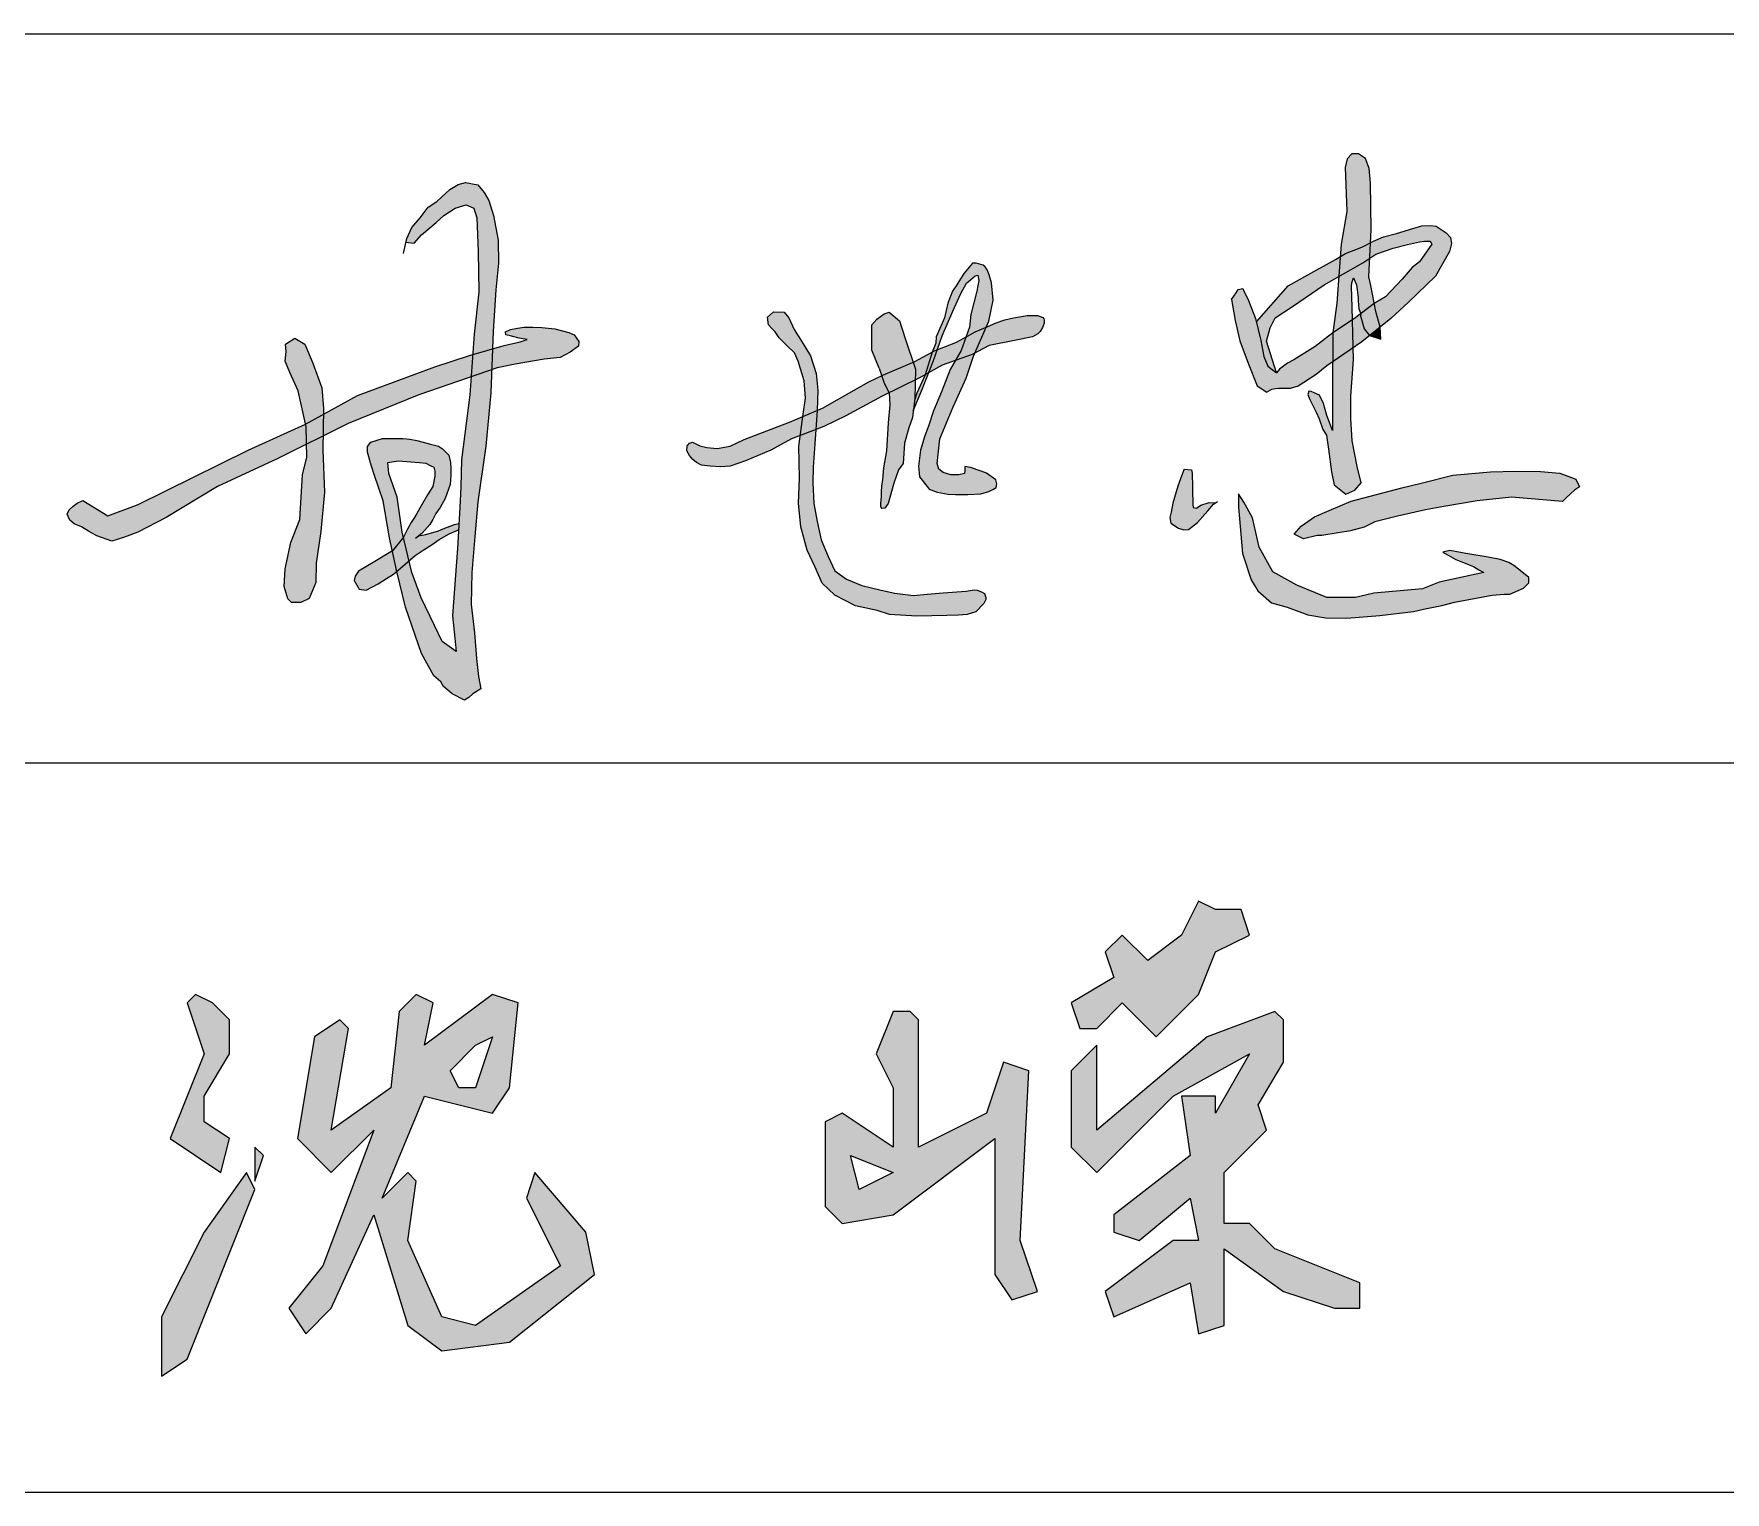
# Model space of a CAD drawing. Header units: millimetres. Extents: x 866561 to 876967, y 40200 to 44891.
# Drawn here: x 871015.65 to 871030.72, y 40242.55 to 40255.55 of the extents above; entities that cross this region are included whole.
import ezdxf

# ---------------------------------------------------------------- set-up
doc = ezdxf.new("R2010")
doc.units = ezdxf.units.MM
doc.header["$LTSCALE"] = 1000
doc.header["$MEASUREMENT"] = 0
doc.layers.add('HATCH', color=8, linetype='Continuous')

msp = doc.modelspace()

# ---------------------------------------------------------------- hatches: boundary and pattern name
at = {"linetype": 'Continuous'}
h = msp.add_hatch(color=256, dxfattribs=at)
h.paths.add_polyline_path([(871024.212, 40245.702), (871024.212, 40244.492), (871024.363, 40244.265), (871024.59, 40244.341), (871024.438, 40244.795), (871024.514, 40246.307), (871024.287, 40246.383), (871024.136, 40245.929), (871023.531, 40245.627), (871023.531, 40246.761), (871023.455, 40246.837), (871023.304, 40246.837), (871023.153, 40246.458), (871023.304, 40246.156), (871023.304, 40245.627), (871022.85, 40245.929), (871022.699, 40245.853), (871022.699, 40245.097), (871022.85, 40244.946), (871023.304, 40245.022)])
h.paths.add_polyline_path([(871023.304, 40245.4), (871023.002, 40245.248), (871022.926, 40245.551)], flags=16)
h.paths.add_polyline_path([(871026.027, 40246.988), (871026.178, 40247.366), (871026.48, 40247.517), (871026.405, 40247.744), (871026.178, 40247.744), (871026.027, 40247.82), (871025.875, 40247.517), (871025.573, 40247.29), (871025.346, 40247.517), (871025.195, 40247.366), (871025.27, 40247.139), (871024.892, 40246.912), (871024.968, 40246.685), (871025.119, 40246.685), (871025.346, 40246.912), (871025.648, 40246.61)])
h.paths.add_polyline_path([(871026.783, 40246.383), (871026.783, 40246.761), (871026.707, 40246.837), (871026.102, 40246.61), (871025.119, 40245.778), (871025.119, 40246.534), (871024.892, 40246.307), (871024.892, 40245.627), (871025.119, 40245.4), (871025.8, 40246.08), (871026.48, 40246.458), (871026.178, 40245.929), (871026.178, 40246.08), (871025.875, 40246.08), (871025.951, 40245.551), (871025.27, 40245.022), (871025.27, 40244.87), (871025.497, 40244.795), (871025.951, 40245.173), (871026.027, 40244.795), (871025.8, 40244.795), (871025.195, 40244.341), (871025.27, 40244.114), (871025.951, 40244.417), (871026.027, 40243.963), (871026.253, 40244.038), (871026.253, 40244.719), (871026.783, 40244.341), (871027.237, 40244.19), (871027.463, 40244.19), (871027.463, 40244.417), (871026.707, 40244.719), (871026.48, 40244.946), (871026.253, 40244.946), (871026.253, 40245.4), (871026.632, 40245.778), (871026.556, 40246.005)])
h = msp.add_hatch(color=256, dxfattribs=at)
h.paths.add_polyline_path([(871017.164, 40245.853), (871017.164, 40246.08), (871017.391, 40246.458), (871017.391, 40246.761), (871017.24, 40246.912), (871017.088, 40246.988), (871017.013, 40246.912), (871017.164, 40246.458), (871016.862, 40245.702), (871017.315, 40245.4), (871017.391, 40245.702)])
h.paths.add_polyline_path([(871017.693, 40245.551), (871017.618, 40245.627), (871017.618, 40245.324)])
h.paths.add_polyline_path([(871017.618, 40245.248), (871017.542, 40245.4), (871017.164, 40244.87), (871016.786, 40244.114), (871016.786, 40243.585), (871017.013, 40243.736)])
h.paths.add_polyline_path([(871019.13, 40246.08), (871019.735, 40245.929), (871019.887, 40246.156), (871019.962, 40246.912), (871019.735, 40246.988), (871019.13, 40246.534), (871019.206, 40246.912), (871019.055, 40246.988), (871018.903, 40246.837), (871018.828, 40246.156), (871018.298, 40245.778), (871018.45, 40246.685), (871018.374, 40246.761), (871018.147, 40246.61), (871017.996, 40245.702), (871018.298, 40245.4), (871018.677, 40245.778), (871018.223, 40244.568), (871017.92, 40244.19), (871018.072, 40243.963), (871018.298, 40244.19), (871018.677, 40245.022), (871018.979, 40244.038), (871019.282, 40243.812), (871019.887, 40243.887), (871020.643, 40244.492), (871020.567, 40244.87), (871020.113, 40245.4), (871020.038, 40245.173), (871020.34, 40244.568), (871019.584, 40244.038), (871019.282, 40244.114), (871018.979, 40244.795), (871019.055, 40245.324), (871018.979, 40245.4), (871018.752, 40245.173)])
h.paths.add_polyline_path([(871019.357, 40246.307), (871019.584, 40246.534), (871019.735, 40246.61), (871019.584, 40246.156), (871019.433, 40246.156)], flags=16)
at = {"layer": 'HATCH'}
for points in [[(871027.557, 40254.219), (871027.547, 40254.349), (871027.515, 40254.44), (871027.452, 40254.482), (871027.393, 40254.482), (871027.351, 40254.436), (871027.333, 40254.359), (871027.34, 40254.208), (871027.347, 40253.967), (871027.298, 40253.676), (871027.29, 40253.565), (871027.336, 40253.592), (871027.48, 40253.65), (871027.559, 40253.688), (871027.564, 40253.805)], [(871019.765, 40253.27), (871019.787, 40253.505), (871019.784, 40253.711), (871019.744, 40253.93), (871019.701, 40254.066), (871019.661, 40254.135), (871019.605, 40254.205), (871019.493, 40254.226), (871019.429, 40254.207), (871019.354, 40254.162), (871019.239, 40254.055), (871019.162, 40254.005), (871019.089, 40253.911), (871019.015, 40253.823), (871018.972, 40253.727), (871018.963, 40253.692), (871019.037, 40253.685), (871019.101, 40253.759), (871019.233, 40253.87), (871019.3, 40253.931), (871019.401, 40253.998), (871019.499, 40254.025), (871019.567, 40253.998), (871019.594, 40253.91), (871019.607, 40253.61), (871019.614, 40253.25), (871019.57, 40252.872), (871019.558, 40252.691), (871019.735, 40252.742), (871019.741, 40252.9)], [(871028.272, 40253.736), (871028.233, 40253.778), (871028.145, 40253.835), (871028.093, 40253.841), (871028.016, 40253.838), (871027.935, 40253.816), (871027.789, 40253.772), (871027.675, 40253.74), (871027.585, 40253.701), (871027.559, 40253.688), (871027.552, 40253.551), (871027.605, 40253.586), (871027.761, 40253.639), (871027.887, 40253.673), (871027.994, 40253.695), (871028.041, 40253.703), (871028.09, 40253.702), (871028.106, 40253.677), (871027.996, 40253.517), (871027.929, 40253.467), (871027.842, 40253.363), (871027.693, 40253.206), (871027.593, 40253.146), (871027.607, 40253.075), (871027.645, 40252.937), (871027.74, 40253.014), (871027.898, 40253.16), (871028.139, 40253.389), (871028.262, 40253.611), (871028.279, 40253.681)], [(871027.559, 40253.688), (871027.48, 40253.65), (871027.336, 40253.592), (871027.29, 40253.565), (871027.277, 40253.388), (871027.489, 40253.51), (871027.552, 40253.551)], [(871023.836, 40253.077), (871023.908, 40253.237), (871023.958, 40253.328), (871023.994, 40253.359), (871024.035, 40253.394), (871024.06, 40253.399), (871024.068, 40253.351), (871024.05, 40253.257), (871023.997, 40253.05), (871023.984, 40252.935), (871023.954, 40252.848), (871023.967, 40252.855), (871024.037, 40252.895), (871024.135, 40252.937), (871024.158, 40252.99), (871024.196, 40253.175), (871024.18, 40253.331), (871024.161, 40253.403), (871024.143, 40253.447), (871024.126, 40253.473), (871024.106, 40253.487), (871024.044, 40253.505), (871024.013, 40253.505), (871023.937, 40253.416), (871023.905, 40253.368), (871023.871, 40253.314), (871023.834, 40253.257), (871023.792, 40253.149), (871023.763, 40253.02), (871023.72, 40252.925), (871023.689, 40252.85), (871023.684, 40252.793), (871023.652, 40252.713), (871023.68, 40252.729), (871023.699, 40252.736), (871023.742, 40252.858)], [(871026.862, 40253.119), (871027.146, 40253.313), (871027.277, 40253.388), (871027.29, 40253.565), (871027.247, 40253.54), (871027.001, 40253.401), (871026.826, 40253.304), (871026.542, 40252.984), (871026.581, 40252.816), (871026.609, 40252.675), (871026.643, 40252.589), (871026.72, 40252.528), (871026.631, 40252.812), (871026.665, 40252.929), (871026.71, 40253.018)], [(871027.552, 40253.551), (871027.489, 40253.51), (871027.277, 40253.388), (871027.259, 40253.149), (871027.224, 40252.885), (871027.397, 40253.002), (871027.394, 40253.115), (871027.389, 40253.297), (871027.391, 40253.33), (871027.406, 40253.376), (871027.434, 40253.312), (871027.447, 40253.201), (871027.449, 40253.171), (871027.455, 40253.098), (871027.471, 40253.056), (871027.593, 40253.146), (871027.561, 40253.306), (871027.543, 40253.383)], [(871026.535, 40253.012), (871026.52, 40253.051), (871026.464, 40253.187), (871026.429, 40253.257), (871026.421, 40253.279), (871026.378, 40253.272), (871026.361, 40253.241), (871026.32, 40253.182), (871026.352, 40252.995), (871026.395, 40252.814), (871026.467, 40252.615), (871026.548, 40252.413), (871026.634, 40252.355), (871026.676, 40252.381), (871026.713, 40252.386), (871026.738, 40252.388), (871026.788, 40252.388), (871026.843, 40252.389), (871026.914, 40252.409), (871027.075, 40252.514), (871027.169, 40252.591), (871027.222, 40252.627), (871027.224, 40252.885), (871027.066, 40252.763), (871026.946, 40252.689), (871026.876, 40252.646), (871026.82, 40252.615), (871026.746, 40252.562), (871026.72, 40252.528), (871026.643, 40252.589), (871026.609, 40252.675), (871026.581, 40252.816)], [(871022.618, 40252.522), (871022.567, 40252.679), (871022.493, 40252.801), (871022.423, 40252.916), (871022.376, 40253.02), (871022.333, 40253.069), (871022.238, 40253.073), (871022.184, 40253.024), (871022.195, 40252.958), (871022.225, 40252.924), (871022.252, 40252.893), (871022.29, 40252.841), (871022.359, 40252.77), (871022.426, 40252.707), (871022.457, 40252.632), (871022.511, 40252.456), (871022.523, 40252.304), (871022.504, 40252.16), (871022.501, 40252.14), (871022.629, 40252.194), (871022.633, 40252.373)], [(871023.413, 40252.836), (871023.361, 40252.992), (871023.269, 40253.068), (871023.224, 40253.056), (871023.16, 40253.008), (871023.116, 40252.956), (871023.116, 40252.872), (871023.116, 40252.731), (871023.18, 40252.571), (871023.203, 40252.504), (871023.214, 40252.509), (871023.484, 40252.623)], [(871024.546, 40252.851), (871024.593, 40252.875), (871024.615, 40252.898), (871024.636, 40252.933), (871024.651, 40252.971), (871024.651, 40252.999), (871024.647, 40253.01), (871024.638, 40253.023), (871024.591, 40253.039), (871024.498, 40253.039), (871024.448, 40253.032), (871024.378, 40253.019), (871024.301, 40253.002), (871024.224, 40252.975), (871024.147, 40252.942), (871024.135, 40252.937), (871024.032, 40252.705), (871024.16, 40252.773), (871024.387, 40252.816)], [(871027.501, 40252.921), (871027.469, 40253.036), (871027.471, 40253.056), (871027.415, 40253.014), (871027.397, 40253.002), (871027.405, 40252.752), (871027.482, 40252.805), (871027.55, 40252.861)], [(871027.607, 40253.075), (871027.593, 40253.146), (871027.592, 40253.146), (871027.471, 40253.056), (871027.469, 40253.036), (871027.501, 40252.921), (871027.55, 40252.861), (871027.645, 40252.937)], [(871020.428, 40252.714), (871020.502, 40252.765), (871020.504, 40252.808), (871020.461, 40252.866), (871020.416, 40252.889), (871020.358, 40252.903), (871020.29, 40252.92), (871020.175, 40252.932), (871020.094, 40252.936), (871020.018, 40252.936), (871019.958, 40252.926), (871019.896, 40252.914), (871019.849, 40252.893), (871019.853, 40252.868), (871019.904, 40252.856), (871019.972, 40252.839), (871020.043, 40252.825), (871019.981, 40252.806), (871019.838, 40252.771), (871019.735, 40252.742), (871019.728, 40252.558), (871019.775, 40252.574), (871019.937, 40252.607), (871020.195, 40252.65), (871020.337, 40252.666)], [(871024.135, 40252.937), (871024.037, 40252.895), (871023.967, 40252.855), (871023.954, 40252.848), (871023.912, 40252.727), (871023.861, 40252.641), (871024.009, 40252.692), (871024.032, 40252.705)], [(871027.397, 40253.002), (871027.224, 40252.885), (871027.222, 40252.627), (871027.405, 40252.752)], [(871027.645, 40252.937), (871027.55, 40252.861), (871027.649, 40252.83)], [(871018.215, 40252.395), (871018.132, 40252.616), (871018.062, 40252.783), (871017.974, 40252.839), (871017.891, 40252.783), (871017.897, 40252.72), (871017.886, 40252.632), (871017.929, 40252.533), (871018.003, 40252.368), (871018.032, 40252.234), (871018.068, 40252.071), (871018.228, 40252.159), (871018.229, 40252.21)], [(871019.735, 40252.742), (871019.558, 40252.691), (871019.544, 40252.494), (871019.728, 40252.558)], [(871023.699, 40252.736), (871023.68, 40252.729), (871023.652, 40252.713), (871023.59, 40252.512), (871023.622, 40252.53), (871023.665, 40252.638)], [(871023.912, 40252.727), (871023.954, 40252.848), (871023.864, 40252.799), (871023.699, 40252.736), (871023.665, 40252.638), (871023.622, 40252.53), (871023.741, 40252.598), (871023.861, 40252.641)], [(871027.408, 40252.646), (871027.405, 40252.752), (871027.222, 40252.627), (871027.221, 40252.359), (871027.219, 40252.146), (871027.221, 40252.016), (871027.168, 40252.149), (871027.14, 40252.256), (871027.105, 40252.331), (871027.057, 40252.351), (871027.03, 40252.362), (871027.009, 40252.365), (871027, 40252.336), (871027.017, 40252.29), (871027.075, 40252.178), (871027.102, 40252.118), (871027.133, 40252.023), (871027.167, 40251.973), (871027.183, 40251.847), (871027.211, 40251.647), (871027.234, 40251.531), (871027.339, 40251.446), (871027.419, 40251.482), (871027.474, 40251.547), (871027.44, 40251.693), (871027.394, 40251.922), (871027.383, 40252.121), (871027.383, 40252.322)], [(871019.077, 40252.332), (871019.544, 40252.494), (871019.558, 40252.691), (871019.529, 40252.683), (871019.222, 40252.582), (871018.532, 40252.328), (871018.228, 40252.159), (871018.224, 40251.965), (871018.447, 40252.076)], [(871023.504, 40252.561), (871023.484, 40252.623), (871023.214, 40252.509), (871023.203, 40252.504), (871023.226, 40252.438), (871023.269, 40252.351), (871023.502, 40252.465)], [(871023.652, 40252.713), (871023.497, 40252.629), (871023.484, 40252.623), (871023.504, 40252.561), (871023.502, 40252.465), (871023.539, 40252.483), (871023.59, 40252.512)], [(871023.956, 40252.482), (871024.02, 40252.677), (871024.032, 40252.705), (871024.009, 40252.692), (871023.861, 40252.641), (871023.814, 40252.558), (871023.736, 40252.359), (871023.665, 40252.19), (871023.621, 40252.054), (871023.586, 40251.966), (871023.547, 40251.839), (871023.531, 40251.697), (871023.54, 40251.602), (871023.607, 40251.516), (871023.627, 40251.491), (871023.696, 40251.464), (871023.795, 40251.446), (871023.86, 40251.445), (871023.969, 40251.445), (871024.087, 40251.449), (871024.158, 40251.472), (871024.193, 40251.488), (871024.222, 40251.508), (871024.228, 40251.539), (871024.22, 40251.576), (871024.138, 40251.633), (871024.088, 40251.651), (871023.994, 40251.686), (871023.944, 40251.694), (871023.944, 40251.655), (871023.941, 40251.631), (871023.889, 40251.618), (871023.82, 40251.62), (871023.751, 40251.639), (871023.713, 40251.669), (871023.697, 40251.72), (871023.721, 40251.939), (871023.839, 40252.225)], [(871019.015, 40250.748), (871018.99, 40250.853), (871018.915, 40250.787), (871018.882, 40250.759), (871018.882, 40250.758), (871018.958, 40250.44), (871019.101, 40250.028), (871019.211, 40249.828), (871019.273, 40249.775), (871019.299, 40249.734), (871019.376, 40249.666), (871019.485, 40249.61), (871019.524, 40249.636), (871019.558, 40249.668), (871019.631, 40249.713), (871019.61, 40249.822), (871019.593, 40249.983), (871019.573, 40250.21), (871019.545, 40250.464), (871019.549, 40250.749), (871019.578, 40251.071), (871019.605, 40251.379), (871019.675, 40251.874), (871019.72, 40252.35), (871019.728, 40252.558), (871019.544, 40252.494), (871019.533, 40252.332), (871019.459, 40251.754), (871019.452, 40251.511), (871019.442, 40251.329), (871019.422, 40250.964), (871019.401, 40250.685), (871019.378, 40250.364), (871019.398, 40250.162), (871019.412, 40250.045), (871019.285, 40250.135), (871019.219, 40250.276), (871019.1, 40250.523)], [(871023.206, 40252.32), (871023.269, 40252.351), (871023.226, 40252.438), (871023.203, 40252.504), (871023.087, 40252.447), (871022.675, 40252.214), (871022.629, 40252.194), (871022.617, 40252.022), (871022.688, 40252.049), (871022.884, 40252.146)], [(871023.497, 40252.299), (871023.502, 40252.465), (871023.269, 40252.351), (871023.274, 40252.242), (871023.26, 40252.084), (871023.245, 40251.832), (871023.22, 40251.681), (871023.211, 40251.578), (871023.201, 40251.519), (871023.199, 40251.468), (871023.199, 40251.424), (871023.192, 40251.367), (871023.193, 40251.339), (871023.198, 40251.326), (871023.205, 40251.319), (871023.232, 40251.321), (871023.261, 40251.364), (871023.311, 40251.545), (871023.352, 40251.665), (871023.393, 40251.721), (871023.405, 40251.902), (871023.445, 40252.038), (871023.477, 40252.13)], [(871023.622, 40252.53), (871023.59, 40252.512), (871023.517, 40252.348), (871023.495, 40252.283), (871023.484, 40252.189), (871023.566, 40252.39)], [(871018.228, 40252.159), (871018.068, 40252.071), (871018.073, 40252.047), (871018.077, 40251.892), (871018.224, 40251.965)], [(871022.398, 40251.94), (871022.478, 40251.97), (871022.501, 40252.14), (871022.38, 40252.089), (871021.978, 40251.934), (871021.853, 40251.875), (871021.736, 40251.854), (871021.644, 40251.863), (871021.583, 40251.879), (871021.517, 40251.912), (871021.49, 40251.903), (871021.469, 40251.877), (871021.466, 40251.834), (871021.49, 40251.793), (871021.521, 40251.756), (871021.551, 40251.729), (871021.596, 40251.707), (871021.674, 40251.697), (871021.765, 40251.691), (871021.853, 40251.697), (871021.989, 40251.745), (871022.216, 40251.839)], [(871022.629, 40252.194), (871022.501, 40252.14), (871022.478, 40251.97), (871022.617, 40252.022)], [(871017.284, 40251.516), (871017.816, 40251.762), (871018.077, 40251.892), (871018.073, 40252.047), (871018.068, 40252.071), (871017.557, 40251.839), (871016.577, 40251.355), (871016.308, 40251.253), (871016.084, 40251.39), (871016.032, 40251.368), (871015.997, 40251.341), (871015.961, 40251.306), (871015.943, 40251.269), (871015.968, 40251.215), (871016.007, 40251.184), (871016.073, 40251.157), (871016.133, 40251.118), (871016.209, 40251.075), (871016.343, 40251.028), (871016.454, 40251.065), (871016.574, 40251.108), (871016.828, 40251.24)], [(871022.59, 40251.548), (871022.593, 40251.689), (871022.608, 40251.895), (871022.617, 40252.022), (871022.478, 40251.97), (871022.465, 40251.875), (871022.471, 40251.59), (871022.461, 40251.366), (871022.482, 40251.157), (871022.539, 40250.949), (871022.608, 40250.801), (871022.673, 40250.654), (871022.786, 40250.548), (871022.968, 40250.451), (871023.161, 40250.409), (871023.272, 40250.375), (871023.517, 40250.359), (871023.784, 40250.366), (871023.888, 40250.368), (871023.963, 40250.373), (871024.041, 40250.397), (871024.113, 40250.473), (871024.131, 40250.509), (871024.131, 40250.526), (871024.118, 40250.563), (871024.091, 40250.577), (871024.054, 40250.59), (871024.027, 40250.595), (871023.956, 40250.583), (871023.751, 40250.569), (871023.608, 40250.556), (871023.486, 40250.545), (871023.321, 40250.565), (871023.198, 40250.591), (871023.026, 40250.632), (871022.888, 40250.688), (871022.786, 40250.765), (871022.726, 40250.892), (871022.664, 40251.039), (871022.627, 40251.203), (871022.597, 40251.363)], [(871018.238, 40251.465), (871018.222, 40251.839), (871018.224, 40251.965), (871018.077, 40251.892), (871018.08, 40251.777), (871018.042, 40251.618), (871018.017, 40251.221), (871017.938, 40251.015), (871017.886, 40250.783), (871017.877, 40250.625), (871017.911, 40250.513), (871017.942, 40250.481), (871018.028, 40250.481), (871018.102, 40250.517), (871018.159, 40250.661), (871018.163, 40250.831), (871018.204, 40251.115)], [(871019.29, 40251.852), (871019.253, 40251.875), (871019.182, 40251.892), (871019.118, 40251.912), (871019.061, 40251.926), (871018.997, 40251.936), (871018.936, 40251.943), (871018.838, 40251.943), (871018.754, 40251.943), (871018.649, 40251.912), (871018.622, 40251.872), (871018.622, 40251.821), (871018.653, 40251.707), (871018.683, 40251.613), (871018.761, 40251.387), (871018.818, 40251.057), (871018.843, 40250.941), (871018.94, 40251.065), (871018.93, 40251.108), (871018.884, 40251.42), (871018.811, 40251.63), (871018.802, 40251.73), (871018.893, 40251.745), (871019.084, 40251.728), (871019.139, 40251.722), (871019.18, 40251.702), (871019.211, 40251.687), (871019.221, 40251.652), (871019.221, 40251.609), (871019.204, 40251.515), (871019.156, 40251.441), (871019.1, 40251.342), (871019.061, 40251.276), (871019.039, 40251.239), (871019.011, 40251.196), (871018.978, 40251.135), (871018.94, 40251.065), (871018.99, 40250.853), (871019.045, 40250.9), (871019.117, 40250.948), (871019.197, 40250.998), (871019.258, 40251.043), (871019.349, 40251.093), (871019.431, 40251.13), (871019.434, 40251.186), (871019.397, 40251.176), (871019.295, 40251.137), (871019.252, 40251.119), (871019.141, 40251.089), (871019.076, 40251.075), (871019.105, 40251.097), (871019.176, 40251.178), (871019.202, 40251.222), (871019.229, 40251.276), (871019.267, 40251.329), (871019.314, 40251.407), (871019.358, 40251.532), (871019.364, 40251.616), (871019.364, 40251.68), (871019.361, 40251.73), (871019.344, 40251.795)], [(871026.11, 40251.298), (871026.16, 40251.358), (871026.177, 40251.37), (871026.12, 40251.374), (871026.047, 40251.348), (871026.007, 40251.323), (871025.979, 40251.328), (871025.976, 40251.356), (871025.976, 40251.394), (871025.971, 40251.451), (871025.971, 40251.494), (871025.971, 40251.554), (871025.969, 40251.589), (871025.969, 40251.635), (871025.964, 40251.665), (871025.899, 40251.67), (871025.878, 40251.617), (871025.841, 40251.517), (871025.796, 40251.366), (871025.781, 40251.286), (871025.77, 40251.238), (871025.778, 40251.188), (871025.846, 40251.145), (871025.896, 40251.13), (871025.936, 40251.133), (871026.017, 40251.195)], [(871027.799, 40251.251), (871028.048, 40251.307), (871028.211, 40251.337), (871028.509, 40251.389), (871028.815, 40251.419), (871029.268, 40251.381), (871029.301, 40251.414), (871029.375, 40251.483), (871029.421, 40251.511), (871029.387, 40251.582), (871029.247, 40251.635), (871029.072, 40251.648), (871028.85, 40251.653), (871028.627, 40251.645), (871028.292, 40251.615), (871028.01, 40251.546), (871027.837, 40251.503), (871027.386, 40251.385), (871027.19, 40251.302), (871027.058, 40251.246), (871026.941, 40251.162), (871026.877, 40251.091), (871026.961, 40251.05), (871027.083, 40251.078), (871027.124, 40251.08), (871027.269, 40251.101), (871027.381, 40251.119), (871027.501, 40251.154), (871027.598, 40251.2)], [(871026.508, 40251.235), (871026.431, 40251.375), (871026.381, 40251.449), (871026.383, 40251.331), (871026.418, 40250.918), (871026.494, 40250.683), (871026.554, 40250.585), (871026.675, 40250.479), (871026.815, 40250.439), (871027.001, 40250.37), (871027.156, 40250.344), (871027.346, 40250.342), (871027.642, 40250.366), (871027.943, 40250.401), (871028.032, 40250.421), (871028.195, 40250.455), (871028.308, 40250.485), (871028.643, 40250.548), (871028.75, 40250.556), (871028.801, 40250.556), (871028.922, 40250.608), (871028.968, 40250.657), (871028.97, 40250.705), (871028.907, 40250.755), (871028.837, 40250.81), (871028.791, 40250.838), (871028.714, 40250.864), (871028.607, 40250.886), (871028.407, 40250.919), (871028.265, 40250.945), (871028.204, 40250.931), (871028.319, 40250.866), (871028.363, 40250.848), (871028.476, 40250.802), (871028.524, 40250.772), (871028.569, 40250.749), (871028.169, 40250.663), (871028.023, 40250.603), (871027.588, 40250.564), (871027.426, 40250.525), (871027.17, 40250.525), (871026.901, 40250.635), (871026.688, 40250.754), (871026.566, 40250.975)], [(871018.882, 40250.759), (871018.843, 40250.941), (871018.687, 40250.846), (871018.539, 40250.761), (871018.51, 40250.716), (871018.502, 40250.679), (871018.547, 40250.6), (871018.608, 40250.59), (871018.717, 40250.648), (871018.791, 40250.694), (871018.852, 40250.733)], [(871018.94, 40251.065), (871018.843, 40250.941), (871018.882, 40250.759), (871018.915, 40250.787), (871018.99, 40250.853)]]:
    msp.add_hatch(color=256, dxfattribs=at).paths.add_polyline_path(points)

# ---------------------------------------------------------------- linework, layer by layer
for p, q in [((870998.048, 40255.551), (871108.048, 40255.551)), ((870998.048, 40249.051), (871053.048, 40249.051)), ((870998.048, 40242.551), (871053.048, 40242.551))]:
    msp.add_line(p, q)
for points in [[(871027.469, 40253.036), (871027.501, 40252.921), (871027.55, 40252.861), (871027.649, 40252.83), (871027.645, 40252.937), (871027.607, 40253.075), (871027.561, 40253.306), (871027.543, 40253.383), (871027.564, 40253.805), (871027.557, 40254.219), (871027.547, 40254.349), (871027.515, 40254.44), (871027.452, 40254.482), (871027.393, 40254.482), (871027.351, 40254.436), (871027.333, 40254.359), (871027.34, 40254.208), (871027.347, 40253.967), (871027.298, 40253.676), (871027.259, 40253.149), (871027.224, 40252.885), (871027.221, 40252.359), (871027.219, 40252.146), (871027.221, 40252.016), (871027.168, 40252.149), (871027.14, 40252.256), (871027.105, 40252.331)], [(871018.94, 40253.593), (871018.972, 40253.727), (871019.015, 40253.823), (871019.089, 40253.911), (871019.162, 40254.005), (871019.239, 40254.055), (871019.354, 40254.162), (871019.429, 40254.207), (871019.493, 40254.226), (871019.605, 40254.205), (871019.661, 40254.135), (871019.701, 40254.066), (871019.744, 40253.93), (871019.784, 40253.711), (871019.787, 40253.505), (871019.765, 40253.27), (871019.741, 40252.9), (871019.72, 40252.35), (871019.675, 40251.874), (871019.605, 40251.379), (871019.578, 40251.071), (871019.549, 40250.749), (871019.545, 40250.464), (871019.573, 40250.21), (871019.593, 40249.983), (871019.61, 40249.822), (871019.631, 40249.713), (871019.558, 40249.668), (871019.524, 40249.636), (871019.485, 40249.61), (871019.376, 40249.666), (871019.299, 40249.734), (871019.273, 40249.775), (871019.211, 40249.828), (871019.101, 40250.028), (871018.958, 40250.44), (871018.882, 40250.758), (871018.818, 40251.057), (871018.761, 40251.387), (871018.683, 40251.613), (871018.653, 40251.707), (871018.622, 40251.821), (871018.622, 40251.872), (871018.649, 40251.912), (871018.649, 40251.912), (871018.754, 40251.943), (871018.838, 40251.943), (871018.838, 40251.943), (871018.936, 40251.943), (871018.997, 40251.936), (871019.061, 40251.926), (871019.118, 40251.912), (871019.182, 40251.892), (871019.253, 40251.875), (871019.29, 40251.852), (871019.344, 40251.795), (871019.361, 40251.73), (871019.364, 40251.68), (871019.364, 40251.616), (871019.358, 40251.532), (871019.314, 40251.407), (871019.267, 40251.329), (871019.229, 40251.276), (871019.202, 40251.222), (871019.176, 40251.178), (871019.176, 40251.178), (871019.105, 40251.097), (871019.047, 40251.053)], [(871018.963, 40253.692), (871019.037, 40253.685), (871019.037, 40253.685), (871019.101, 40253.759), (871019.233, 40253.87), (871019.3, 40253.931), (871019.401, 40253.998), (871019.499, 40254.025), (871019.499, 40254.025), (871019.567, 40253.998), (871019.594, 40253.91), (871019.607, 40253.61), (871019.614, 40253.25), (871019.57, 40252.872), (871019.533, 40252.332), (871019.459, 40251.754), (871019.452, 40251.511), (871019.442, 40251.329), (871019.422, 40250.964), (871019.401, 40250.685), (871019.378, 40250.364), (871019.398, 40250.162), (871019.412, 40250.045), (871019.412, 40250.045), (871019.285, 40250.135), (871019.219, 40250.276), (871019.1, 40250.523), (871019.015, 40250.748), (871018.93, 40251.108), (871018.884, 40251.42), (871018.811, 40251.63), (871018.802, 40251.73), (871018.802, 40251.73), (871018.893, 40251.745), (871019.084, 40251.728), (871019.084, 40251.728), (871019.139, 40251.722), (871019.18, 40251.702), (871019.211, 40251.687), (871019.221, 40251.652), (871019.221, 40251.609), (871019.204, 40251.515), (871019.156, 40251.441), (871019.1, 40251.342), (871019.061, 40251.276), (871019.039, 40251.239), (871019.011, 40251.196), (871018.978, 40251.135), (871018.94, 40251.065), (871018.843, 40250.941), (871018.687, 40250.846), (871018.539, 40250.761), (871018.51, 40250.716), (871018.502, 40250.679), (871018.547, 40250.6), (871018.608, 40250.59), (871018.717, 40250.648), (871018.791, 40250.694), (871018.852, 40250.733), (871018.915, 40250.787), (871019.045, 40250.9), (871019.117, 40250.948), (871019.197, 40250.998), (871019.258, 40251.043), (871019.349, 40251.093), (871019.431, 40251.13)], [(871026.542, 40252.984), (871026.826, 40253.304), (871027.001, 40253.401), (871027.247, 40253.54), (871027.336, 40253.592), (871027.48, 40253.65), (871027.585, 40253.701), (871027.675, 40253.74), (871027.789, 40253.772), (871027.935, 40253.816), (871028.016, 40253.838), (871028.093, 40253.841), (871028.145, 40253.835), (871028.233, 40253.778), (871028.272, 40253.736), (871028.279, 40253.681), (871028.262, 40253.611), (871028.139, 40253.389), (871027.898, 40253.16), (871027.74, 40253.014), (871027.482, 40252.805), (871027.169, 40252.591), (871027.075, 40252.514), (871026.914, 40252.409), (871026.843, 40252.389), (871026.788, 40252.388), (871026.738, 40252.388), (871026.713, 40252.386), (871026.676, 40252.381), (871026.634, 40252.355)], [(871026.32, 40253.182), (871026.361, 40253.241), (871026.378, 40253.272), (871026.378, 40253.272), (871026.421, 40253.279), (871026.429, 40253.257), (871026.464, 40253.187), (871026.52, 40253.051), (871026.535, 40253.012), (871026.581, 40252.816), (871026.609, 40252.675), (871026.643, 40252.589), (871026.72, 40252.528), (871026.631, 40252.812), (871026.665, 40252.929), (871026.71, 40253.018), (871026.862, 40253.119), (871027.146, 40253.313), (871027.489, 40253.51), (871027.605, 40253.586), (871027.761, 40253.639), (871027.887, 40253.673), (871027.994, 40253.695), (871028.041, 40253.703), (871028.09, 40253.702), (871028.106, 40253.677), (871027.996, 40253.517), (871027.929, 40253.467), (871027.842, 40253.363), (871027.693, 40253.206), (871027.592, 40253.146), (871027.415, 40253.014), (871027.224, 40252.885), (871027.066, 40252.763), (871026.946, 40252.689), (871026.876, 40252.646), (871026.82, 40252.615), (871026.746, 40252.562), (871026.72, 40252.528)], [(871023.484, 40252.189), (871023.566, 40252.39), (871023.665, 40252.638), (871023.742, 40252.858), (871023.836, 40253.077), (871023.908, 40253.237), (871023.958, 40253.328), (871023.994, 40253.359), (871024.035, 40253.394), (871024.06, 40253.399), (871024.068, 40253.351), (871024.05, 40253.257), (871023.997, 40253.05), (871023.984, 40252.935), (871023.912, 40252.727), (871023.814, 40252.558), (871023.736, 40252.359), (871023.665, 40252.19), (871023.621, 40252.054), (871023.586, 40251.966), (871023.547, 40251.839), (871023.531, 40251.697), (871023.54, 40251.602), (871023.607, 40251.516), (871023.627, 40251.491), (871023.696, 40251.464), (871023.795, 40251.446), (871023.86, 40251.445), (871023.969, 40251.445), (871024.087, 40251.449), (871024.158, 40251.472), (871024.193, 40251.488), (871024.222, 40251.508), (871024.228, 40251.539), (871024.22, 40251.576), (871024.138, 40251.633), (871024.088, 40251.651), (871023.994, 40251.686), (871023.944, 40251.694), (871023.944, 40251.655), (871023.941, 40251.631), (871023.889, 40251.618), (871023.82, 40251.62), (871023.751, 40251.639), (871023.713, 40251.669), (871023.697, 40251.72), (871023.721, 40251.939), (871023.839, 40252.225), (871023.956, 40252.482), (871024.02, 40252.677), (871024.158, 40252.99), (871024.196, 40253.175), (871024.18, 40253.331), (871024.161, 40253.403), (871024.143, 40253.447), (871024.126, 40253.473), (871024.106, 40253.487), (871024.044, 40253.505), (871024.013, 40253.505), (871023.937, 40253.416), (871023.905, 40253.368), (871023.871, 40253.314), (871023.834, 40253.257), (871023.792, 40253.149), (871023.763, 40253.02), (871023.72, 40252.925), (871023.689, 40252.85), (871023.684, 40252.793)], [(871027.105, 40252.331), (871027.057, 40252.351), (871027.03, 40252.362), (871027.009, 40252.365), (871027, 40252.336), (871027.017, 40252.29), (871027.075, 40252.178), (871027.102, 40252.118), (871027.133, 40252.023), (871027.167, 40251.973), (871027.183, 40251.847), (871027.211, 40251.647), (871027.234, 40251.531), (871027.339, 40251.446), (871027.419, 40251.482), (871027.474, 40251.547), (871027.474, 40251.547), (871027.44, 40251.693), (871027.394, 40251.922), (871027.383, 40252.121), (871027.383, 40252.322), (871027.408, 40252.646), (871027.394, 40253.115), (871027.389, 40253.297), (871027.391, 40253.33), (871027.406, 40253.376), (871027.406, 40253.376), (871027.434, 40253.312), (871027.447, 40253.201), (871027.449, 40253.171), (871027.455, 40253.098), (871027.471, 40253.056), (871027.469, 40253.036)], [(871021.517, 40251.912), (871021.583, 40251.879), (871021.644, 40251.863), (871021.736, 40251.854), (871021.853, 40251.875), (871021.978, 40251.934), (871022.38, 40252.089), (871022.675, 40252.214), (871023.087, 40252.447), (871023.214, 40252.509), (871023.497, 40252.629), (871023.68, 40252.729), (871023.864, 40252.799), (871023.967, 40252.855), (871024.037, 40252.895), (871024.147, 40252.942), (871024.224, 40252.975), (871024.301, 40253.002), (871024.378, 40253.019), (871024.448, 40253.032), (871024.498, 40253.039), (871024.591, 40253.039), (871024.591, 40253.039), (871024.638, 40253.023)], [(871022.195, 40252.958), (871022.184, 40253.024), (871022.238, 40253.073), (871022.333, 40253.069), (871022.376, 40253.02), (871022.423, 40252.916), (871022.493, 40252.801), (871022.567, 40252.679), (871022.618, 40252.522), (871022.633, 40252.373), (871022.629, 40252.194), (871022.608, 40251.895), (871022.593, 40251.689), (871022.59, 40251.548), (871022.597, 40251.363), (871022.627, 40251.203), (871022.664, 40251.039), (871022.726, 40250.892), (871022.786, 40250.765), (871022.888, 40250.688), (871023.026, 40250.632), (871023.198, 40250.591), (871023.321, 40250.565), (871023.486, 40250.545), (871023.608, 40250.556), (871023.751, 40250.569), (871023.956, 40250.583), (871024.027, 40250.595), (871024.054, 40250.59), (871024.091, 40250.577), (871024.118, 40250.563), (871024.131, 40250.526), (871024.131, 40250.509), (871024.113, 40250.473), (871024.041, 40250.397), (871023.963, 40250.373), (871023.888, 40250.368), (871023.784, 40250.366), (871023.517, 40250.359), (871023.272, 40250.375), (871023.161, 40250.409), (871022.968, 40250.451), (871022.786, 40250.548), (871022.673, 40250.654), (871022.608, 40250.801), (871022.539, 40250.949), (871022.482, 40251.157), (871022.461, 40251.366), (871022.471, 40251.59), (871022.465, 40251.875), (871022.504, 40252.16), (871022.523, 40252.304), (871022.511, 40252.456), (871022.457, 40252.632), (871022.426, 40252.707), (871022.359, 40252.77), (871022.29, 40252.841), (871022.252, 40252.893), (871022.225, 40252.924), (871022.195, 40252.958)], [(871023.18, 40252.571), (871023.116, 40252.731), (871023.116, 40252.872), (871023.116, 40252.956), (871023.16, 40253.008), (871023.224, 40253.056), (871023.269, 40253.068), (871023.361, 40252.992), (871023.413, 40252.836), (871023.504, 40252.561), (871023.497, 40252.299), (871023.477, 40252.13), (871023.445, 40252.038), (871023.405, 40251.902), (871023.393, 40251.721), (871023.352, 40251.665), (871023.311, 40251.545), (871023.261, 40251.364), (871023.232, 40251.321), (871023.205, 40251.319)], [(871026.32, 40253.182), (871026.352, 40252.995), (871026.395, 40252.814), (871026.467, 40252.615), (871026.548, 40252.413), (871026.634, 40252.355)], [(871016.084, 40251.39), (871016.308, 40251.253), (871016.577, 40251.355), (871017.557, 40251.839), (871018.068, 40252.071), (871018.532, 40252.328), (871019.222, 40252.582), (871019.529, 40252.683), (871019.838, 40252.771), (871019.981, 40252.806), (871020.043, 40252.825), (871019.972, 40252.839), (871019.904, 40252.856), (871019.853, 40252.868), (871019.853, 40252.868), (871019.849, 40252.893), (871019.896, 40252.914), (871019.958, 40252.926), (871020.018, 40252.936), (871020.094, 40252.936), (871020.175, 40252.932), (871020.29, 40252.92), (871020.358, 40252.903), (871020.416, 40252.889), (871020.461, 40252.866), (871020.504, 40252.808), (871020.502, 40252.765), (871020.428, 40252.714), (871020.337, 40252.666), (871020.195, 40252.65), (871019.937, 40252.607), (871019.775, 40252.574), (871019.077, 40252.332), (871018.447, 40252.076), (871017.816, 40251.762), (871017.284, 40251.516), (871016.828, 40251.24), (871016.574, 40251.108), (871016.454, 40251.065), (871016.343, 40251.028), (871016.209, 40251.075), (871016.133, 40251.118), (871016.073, 40251.157), (871016.007, 40251.184), (871015.968, 40251.215), (871015.943, 40251.269), (871015.961, 40251.306), (871015.997, 40251.341), (871016.032, 40251.368), (871016.084, 40251.39)], [(871024.638, 40253.023), (871024.647, 40253.01), (871024.651, 40252.999), (871024.651, 40252.971), (871024.636, 40252.933), (871024.615, 40252.898), (871024.593, 40252.875), (871024.546, 40252.851), (871024.387, 40252.816), (871024.16, 40252.773), (871024.009, 40252.692), (871023.741, 40252.598), (871023.539, 40252.483), (871023.206, 40252.32), (871022.884, 40252.146), (871022.688, 40252.049), (871022.398, 40251.94), (871022.216, 40251.839), (871021.989, 40251.745), (871021.853, 40251.697), (871021.765, 40251.691), (871021.674, 40251.697), (871021.596, 40251.707), (871021.551, 40251.729), (871021.521, 40251.756), (871021.49, 40251.793), (871021.466, 40251.834), (871021.469, 40251.877), (871021.49, 40251.903), (871021.517, 40251.912)], [(871017.891, 40252.783), (871017.974, 40252.839), (871018.062, 40252.783), (871018.132, 40252.616), (871018.215, 40252.395), (871018.229, 40252.21), (871018.222, 40251.839), (871018.238, 40251.465), (871018.204, 40251.115), (871018.163, 40250.831), (871018.159, 40250.661), (871018.102, 40250.517), (871018.028, 40250.481), (871017.942, 40250.481), (871017.911, 40250.513), (871017.877, 40250.625), (871017.886, 40250.783), (871017.938, 40251.015), (871018.017, 40251.221), (871018.042, 40251.618), (871018.08, 40251.777), (871018.073, 40252.047), (871018.032, 40252.234), (871018.003, 40252.368), (871017.929, 40252.533), (871017.886, 40252.632), (871017.897, 40252.72), (871017.891, 40252.783)], [(871023.684, 40252.793), (871023.652, 40252.713), (871023.59, 40252.512), (871023.517, 40252.348), (871023.495, 40252.283)], [(871023.18, 40252.571), (871023.226, 40252.438), (871023.269, 40252.351), (871023.274, 40252.242), (871023.26, 40252.084), (871023.245, 40251.832), (871023.22, 40251.681), (871023.211, 40251.578), (871023.201, 40251.519), (871023.199, 40251.468), (871023.199, 40251.424), (871023.192, 40251.367), (871023.193, 40251.339)], [(871025.899, 40251.67), (871025.878, 40251.617), (871025.841, 40251.517), (871025.796, 40251.366), (871025.781, 40251.286), (871025.77, 40251.238), (871025.778, 40251.188), (871025.778, 40251.188), (871025.846, 40251.145), (871025.896, 40251.13), (871025.936, 40251.133), (871026.017, 40251.195), (871026.11, 40251.298), (871026.16, 40251.358), (871026.195, 40251.381)], [(871025.899, 40251.67), (871025.964, 40251.665), (871025.969, 40251.635), (871025.969, 40251.589), (871025.971, 40251.554), (871025.971, 40251.494), (871025.971, 40251.451), (871025.976, 40251.394), (871025.976, 40251.356), (871025.979, 40251.328), (871025.979, 40251.328), (871026.007, 40251.323), (871026.047, 40251.348), (871026.12, 40251.374), (871026.12, 40251.374), (871026.177, 40251.37)], [(871026.941, 40251.162), (871027.058, 40251.246), (871027.19, 40251.302), (871027.386, 40251.385), (871027.837, 40251.503), (871028.01, 40251.546), (871028.292, 40251.615), (871028.627, 40251.645), (871028.85, 40251.653), (871029.072, 40251.648), (871029.247, 40251.635), (871029.387, 40251.582), (871029.387, 40251.582), (871029.421, 40251.511), (871029.375, 40251.483), (871029.301, 40251.414), (871029.268, 40251.381), (871029.268, 40251.381), (871028.815, 40251.419), (871028.509, 40251.389), (871028.211, 40251.337), (871028.048, 40251.307), (871027.799, 40251.251), (871027.598, 40251.2), (871027.501, 40251.154), (871027.381, 40251.119), (871027.269, 40251.101), (871027.124, 40251.08), (871027.083, 40251.078), (871026.961, 40251.05), (871026.877, 40251.091), (871026.941, 40251.162), (871026.941, 40251.162)], [(871026.381, 40251.449), (871026.383, 40251.331), (871026.418, 40250.918), (871026.494, 40250.683), (871026.554, 40250.585), (871026.675, 40250.479), (871026.815, 40250.439), (871027.001, 40250.37), (871027.156, 40250.344), (871027.346, 40250.342), (871027.642, 40250.366), (871027.943, 40250.401), (871028.032, 40250.421), (871028.195, 40250.455), (871028.308, 40250.485), (871028.643, 40250.548), (871028.75, 40250.556), (871028.801, 40250.556), (871028.922, 40250.608), (871028.968, 40250.657), (871028.97, 40250.705), (871028.907, 40250.755), (871028.837, 40250.81), (871028.791, 40250.838), (871028.714, 40250.864), (871028.607, 40250.886), (871028.407, 40250.919), (871028.265, 40250.945), (871028.204, 40250.931), (871028.204, 40250.931), (871028.204, 40250.931), (871028.319, 40250.866), (871028.363, 40250.848), (871028.476, 40250.802), (871028.524, 40250.772), (871028.569, 40250.749), (871028.169, 40250.663), (871028.023, 40250.603), (871027.588, 40250.564), (871027.426, 40250.525), (871027.17, 40250.525), (871026.901, 40250.635), (871026.688, 40250.754), (871026.566, 40250.975), (871026.508, 40251.235), (871026.431, 40251.375), (871026.381, 40251.449)], [(871023.193, 40251.339), (871023.198, 40251.326), (871023.205, 40251.319)], [(871019.076, 40251.075), (871019.076, 40251.075), (871019.141, 40251.089), (871019.252, 40251.119), (871019.295, 40251.137), (871019.397, 40251.176), (871019.434, 40251.186)]]:
    msp.add_lwpolyline(points)
at = {"linetype": 'Continuous', "elevation": 2318108.623}
for points in [[(871026.178, 40247.744), (871026.027, 40247.82), (871025.875, 40247.517), (871025.573, 40247.29), (871025.346, 40247.517), (871025.195, 40247.366), (871025.27, 40247.139), (871024.892, 40246.912), (871024.968, 40246.685), (871025.119, 40246.685), (871025.346, 40246.912), (871025.648, 40246.61), (871026.027, 40246.988), (871026.178, 40247.366), (871026.48, 40247.517), (871026.405, 40247.744), (871026.178, 40247.744)], [(871017.24, 40246.912), (871017.088, 40246.988), (871017.013, 40246.912), (871017.164, 40246.458), (871016.862, 40245.702), (871017.315, 40245.4), (871017.391, 40245.702), (871017.164, 40245.853), (871017.164, 40246.08), (871017.391, 40246.458), (871017.391, 40246.761), (871017.24, 40246.912)], [(871019.206, 40246.912), (871019.055, 40246.988), (871018.903, 40246.837), (871018.828, 40246.156), (871018.298, 40245.778), (871018.45, 40246.685), (871018.374, 40246.761), (871018.147, 40246.61), (871017.996, 40245.702), (871018.298, 40245.4), (871018.677, 40245.778), (871018.223, 40244.568), (871017.92, 40244.19), (871018.072, 40243.963), (871018.298, 40244.19), (871018.677, 40245.022), (871018.979, 40244.038), (871019.282, 40243.812), (871019.887, 40243.887), (871020.643, 40244.492), (871020.567, 40244.87), (871020.113, 40245.4), (871020.038, 40245.173), (871020.34, 40244.568), (871019.584, 40244.038), (871019.282, 40244.114), (871018.979, 40244.795), (871019.055, 40245.324), (871018.979, 40245.4), (871018.752, 40245.173), (871019.13, 40246.08), (871019.735, 40245.929), (871019.887, 40246.156), (871019.962, 40246.912), (871019.735, 40246.988), (871019.13, 40246.534), (871019.206, 40246.912)], [(871023.531, 40246.761), (871023.455, 40246.837), (871023.304, 40246.837), (871023.153, 40246.458), (871023.304, 40246.156), (871023.304, 40245.627), (871022.85, 40245.929), (871022.699, 40245.853), (871022.699, 40245.097), (871022.85, 40244.946), (871023.304, 40245.022), (871024.212, 40245.702), (871024.212, 40244.492), (871024.363, 40244.265), (871024.59, 40244.341), (871024.438, 40244.795), (871024.514, 40246.307), (871024.287, 40246.383), (871024.136, 40245.929), (871023.531, 40245.627), (871023.531, 40246.761)], [(871026.783, 40246.761), (871026.707, 40246.837), (871026.102, 40246.61), (871025.119, 40245.778), (871025.119, 40246.534), (871024.892, 40246.307), (871024.892, 40245.627), (871025.119, 40245.4), (871025.8, 40246.08), (871026.48, 40246.458), (871026.178, 40245.929), (871026.178, 40246.08), (871025.875, 40246.08), (871025.951, 40245.551), (871025.27, 40245.022), (871025.27, 40244.87), (871025.497, 40244.795), (871025.951, 40245.173), (871026.027, 40244.795), (871025.8, 40244.795), (871025.195, 40244.341), (871025.27, 40244.114), (871025.951, 40244.417), (871026.027, 40243.963), (871026.253, 40244.038), (871026.253, 40244.719), (871026.783, 40244.341), (871027.237, 40244.19), (871027.463, 40244.19), (871027.463, 40244.417), (871026.707, 40244.719), (871026.48, 40244.946), (871026.253, 40244.946), (871026.253, 40245.4), (871026.632, 40245.778), (871026.556, 40246.005), (871026.783, 40246.383), (871026.783, 40246.761)], [(871019.584, 40246.534), (871019.735, 40246.61), (871019.584, 40246.156), (871019.433, 40246.156), (871019.357, 40246.307), (871019.584, 40246.534)], [(871017.693, 40245.551), (871017.618, 40245.627), (871017.618, 40245.324), (871017.693, 40245.551)], [(871022.926, 40245.551), (871023.304, 40245.4), (871023.002, 40245.248), (871022.926, 40245.551)], [(871017.618, 40245.248), (871017.542, 40245.4), (871017.164, 40244.87), (871016.786, 40244.114), (871016.786, 40243.585), (871017.013, 40243.736), (871017.618, 40245.248)]]:
    msp.add_lwpolyline(points, dxfattribs=at)

doc.saveas('drawing.dxf')
